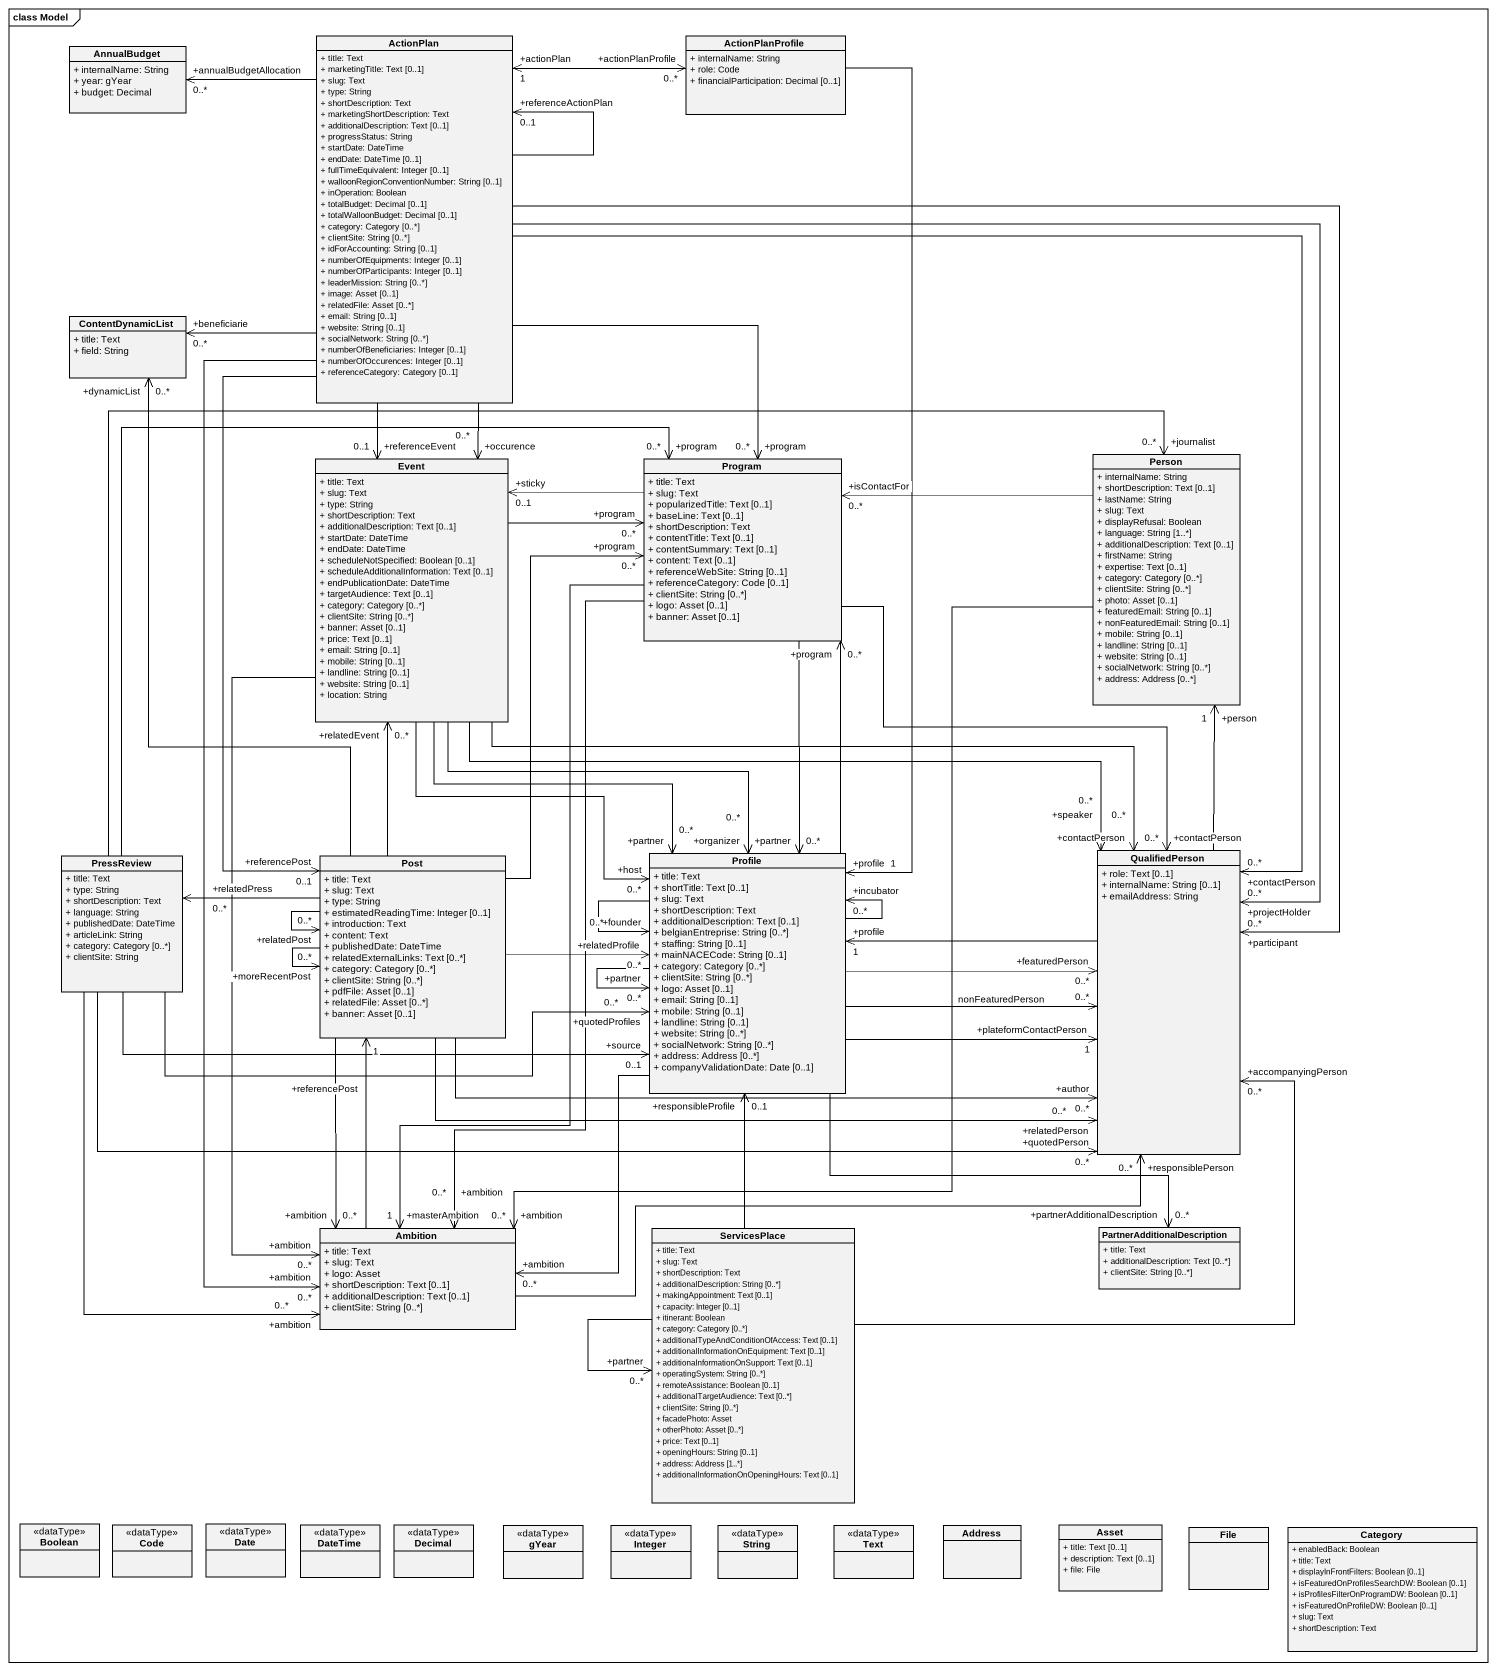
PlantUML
@startuml
mainframe class Model
hide circle
hide empty members
skinparam classAttributeIconSize 0
class AnnualBudget {
  + internalName: String
  + year: gYear
  + budget: Decimal
}
class ActionPlan {
  + title: Text
  + marketingTitle: Text [0..1]
  + slug: Text
  + type: String
  + shortDescription: Text
  + marketingShortDescription: Text
  + additionalDescription: Text [0..1]
  + progressStatus: String
  + startDate: DateTime
  + endDate: DateTime [0..1]
  + fullTimeEquivalent: Integer [0..1]
  + walloonRegionConventionNumber: String [0..1]
  + inOperation: Boolean
  + totalBudget: Decimal [0..1]
  + totalWalloonBudget: Decimal [0..1]
  + category: Category [0..*]
  + clientSite: String [0..*]
  + idForAccounting: String [0..1]
  + numberOfEquipments: Integer [0..1]
  + numberOfParticipants: Integer [0..1]
  + leaderMission: String [0..*]
  + image: Asset [0..1]
  + relatedFile: Asset [0..*]
  + email: String [0..1]
  + website: String [0..1]
  + socialNetwork: String [0..*]
  + numberOfBeneficiaries: Integer [0..1]
  + numberOfOccurences: Integer [0..1]
  + referenceCategory: Category [0..1]
}
class ActionPlanProfile {
  + internalName: String
  + role: Code
  + financialParticipation: Decimal [0..1]
}
class ContentDynamicList {
  + title: Text
  + field: String
}
class "Person" as Person_ {
  + internalName: String
  + shortDescription: Text [0..1]
  + lastName: String
  + slug: Text
  + displayRefusal: Boolean
  + language: String [1..*]
  + additionalDescription: Text [0..1]
  + firstName: String
  + expertise: Text [0..1]
  + category: Category [0..*]
  + clientSite: String [0..*]
  + photo: Asset [0..1]
  + featuredEmail: String [0..1]
  + nonFeaturedEmail: String [0..1]
  + mobile: String [0..1]
  + landline: String [0..1]
  + website: String [0..1]
  + socialNetwork: String [0..*]
  + address: Address [0..*]
}
class Event {
  + title: Text
  + slug: Text
  + type: String
  + shortDescription: Text
  + additionalDescription: Text [0..1]
  + startDate: DateTime
  + endDate: DateTime
  + scheduleNotSpecified: Boolean [0..1]
  + scheduleAdditionalInformation: Text [0..1]
  + endPublicationDate: DateTime
  + targetAudience: Text [0..1]
  + category: Category [0..*]
  + clientSite: String [0..*]
  + banner: Asset [0..1]
  + price: Text [0..1]
  + email: String [0..1]
  + mobile: String [0..1]
  + landline: String [0..1]
  + website: String [0..1]
  + location: String
}
class Program {
  + title: Text
  + slug: Text
  + popularizedTitle: Text [0..1]
  + baseLine: Text [0..1]
  + shortDescription: Text
  + contentTitle: Text [0..1]
  + contentSummary: Text [0..1]
  + content: Text [0..1]
  + referenceWebSite: String [0..1]
  + referenceCategory: Code [0..1]
  + clientSite: String [0..*]
  + logo: Asset [0..1]
  + banner: Asset [0..1]
}
class PressReview {
  + title: Text
  + type: String
  + shortDescription: Text
  + language: String
  + publishedDate: DateTime
  + articleLink: String
  + category: Category [0..*]
  + clientSite: String
}
class Post {
  + title: Text
  + slug: Text
  + type: String
  + estimatedReadingTime: Integer [0..1]
  + introduction: Text
  + content: Text
  + publishedDate: DateTime
  + relatedExternalLinks: Text [0..*]
  + category: Category [0..*]
  + clientSite: String [0..*]
  + pdfFile: Asset [0..1]
  + relatedFile: Asset [0..*]
  + banner: Asset [0..1]
}
class Profile {
  + title: Text
  + shortTitle: Text [0..1]
  + slug: Text
  + shortDescription: Text
  + additionalDescription: Text [0..1]
  + belgianEntreprise: String [0..*]
  + staffing: String [0..1]
  + mainNACECode: String [0..1]
  + category: Category [0..*]
  + clientSite: String [0..*]
  + logo: Asset [0..1]
  + email: String [0..1]
  + mobile: String [0..1]
  + landline: String [0..1]
  + website: String [0..*]
  + socialNetwork: String [0..*]
  + address: Address [0..*]
  + companyValidationDate: Date [0..1]
}
class QualifiedPerson {
  + role: Text [0..1]
  + internalName: String [0..1]
  + emailAddress: String
}
class Ambition {
  + title: Text
  + slug: Text
  + logo: Asset
  + shortDescription: Text [0..1]
  + additionalDescription: Text [0..1]
  + clientSite: String [0..*]
}
class ServicesPlace {
  + title: Text
  + slug: Text
  + shortDescription: Text
  + additionalDescription: String [0..*]
  + makingAppointment: Text [0..1]
  + capacity: Integer [0..1]
  + itinerant: Boolean
  + category: Category [0..*]
  + additionalTypeAndConditionOfAccess: Text [0..1]
  + additionalInformationOnEquipment: Text [0..1]
  + additionaInformationOnSupport: Text [0..1]
  + operatingSystem: String [0..*]
  + remoteAssistance: Boolean [0..1]
  + additionalTargetAudience: Text [0..*]
  + clientSite: String [0..*]
  + facadePhoto: Asset
  + otherPhoto: Asset [0..*]
  + price: Text [0..1]
  + openingHours: String [0..1]
  + address: Address [1..*]
  + additionalInformationOnOpeningHours: Text [0..1]
}
class PartnerAdditionalDescription {
  + title: Text
  + additionalDescription: Text [0..*]
  + clientSite: String [0..*]
}
class Boolean <<dataType>>
class Code <<dataType>>
class Date <<dataType>>
class DateTime <<dataType>>
class Decimal <<dataType>>
class gYear <<dataType>>
class Integer <<dataType>>
class String <<dataType>>
class Text <<dataType>>
class Address
class Asset {
  + title: Text [0..1]
  + description: Text [0..1]
  + file: File
}
class "File" as File_
class Category {
  + enabledBack: Boolean
  + title: Text
  + displayInFrontFilters: Boolean [0..1]
  + isFeaturedOnProfilesSearchDW: Boolean [0..1]
  + isProfilesFilterOnProgramDW: Boolean [0..1]
  + isFeaturedOnProfileDW: Boolean [0..1]
  + slug: Text
  + shortDescription: Text
}
ActionPlan -left-> "+annualBudgetAllocation\n0..*" AnnualBudget
ActionPlan --> "+referenceActionPlan\n0..1" ActionPlan
ActionPlan "+actionPlan\n1" <-right-> "+actionPlanProfile\n0..*" ActionPlanProfile
ActionPlan -left-> "+beneficiarie\n0..*" ContentDynamicList
ActionPlan --> "+referenceEvent\n0..1" Event
ActionPlan --> "+occurence\n0..*" Event
ActionPlan --> "+program\n0..*" Program
ActionPlan --> "+referencePost\n0..1" Post
ActionPlan --> "+contactPerson\n0..*" QualifiedPerson
ActionPlan --> "+projectHolder\n0..*" QualifiedPerson
ActionPlan --> "+participant\n0..*" QualifiedPerson
ActionPlan --> "+ambition\n0..*" Ambition
ActionPlanProfile --> "+profile\n1" Profile
Person_ -left-> "+isContactFor\n0..*" Program
Person_ --> "+ambition\n0..*" Ambition
Event -right-> "+program\n0..*" Program
Event --> "+organizer\n0..*" Profile
Event --> "+partner\n0..*" Profile
Event --> "+host\n0..*" Profile
Event -right-> "+contactPerson\n0..*" QualifiedPerson
Event -right-> "+speaker\n0..*" QualifiedPerson
Event --> "+ambition\n0..*" Ambition
Program -left-> "+sticky\n0..1" Event
Program --> "+partner\n0..*" Profile
Program --> "+contactPerson\n0..*" QualifiedPerson
Program --> "+masterAmbition\n1" Ambition
Program --> "+ambition\n0..*" Ambition
PressReview -right-> "+journalist\n0..*" Person_
PressReview -up-> "+program\n0..*" Program
PressReview -right-> "+source\n0..1" Profile
PressReview -right-> "+quotedProfiles\n0..*" Profile
PressReview -right-> "+quotedPerson\n0..*" QualifiedPerson
PressReview --> "+ambition\n0..*" Ambition
Post -up-> "+dynamicList\n0..*" ContentDynamicList
Post -up-> "+relatedEvent\n0..*" Event
Post -up-> "+program\n0..*" Program
Post -left-> "+relatedPress\n0..*" PressReview
Post --> "+relatedPost\n0..*" Post
Post --> "+moreRecentPost\n0..*" Post
Post -right-> "+relatedProfile\n0..*" Profile
Post -right-> "+author\n0..*" QualifiedPerson
Post -right-> "+relatedPerson\n0..*" QualifiedPerson
Post --> "+ambition\n0..*" Ambition
Profile -up-> "+program\n0..*" Program
Profile --> "+founder\n0..*" Profile
Profile --> "+partner\n0..*" Profile
Profile --> "+incubator\n0..*" Profile
Profile -right-> "+featuredPerson\n0..*" QualifiedPerson
Profile -right-> "0..*" QualifiedPerson : nonFeaturedPerson
Profile -right-> "+plateformContactPerson\n1" QualifiedPerson
Profile --> "+ambition\n0..*" Ambition
Profile --> "+partnerAdditionalDescription\n0..*" PartnerAdditionalDescription
QualifiedPerson -up-> "+person\n1" Person_
QualifiedPerson -left-> "+profile\n1" Profile
Ambition -up-> "+referencePost\n1" Post
Ambition -right-> "+responsiblePerson\n0..*" QualifiedPerson
ServicesPlace -up-> "+responsibleProfile\n0..1" Profile
ServicesPlace -up-> "+accompanyingPerson\n0..*" QualifiedPerson
ServicesPlace --> "+partner\n0..*" ServicesPlace
@enduml
